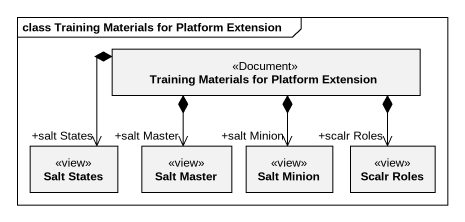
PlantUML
@startuml
mainframe class Training Materials for Platform Extension
hide circle
hide empty members
class "Training Materials for Platform Extension" as Training_Materials_for <<Document>>
class "Salt States" as Salt_States <<view>>
class "Salt Master" as Salt_Master <<view>>
class "Salt Minion" as Salt_Minion <<view>>
class "Scalr Roles" as Scalr_Roles <<view>>
Training_Materials_for *-left-> "+salt States" Salt_States
Training_Materials_for *--> "+salt Master" Salt_Master
Training_Materials_for *--> "+salt Minion" Salt_Minion
Training_Materials_for *--> "+scalr Roles" Scalr_Roles
@enduml
